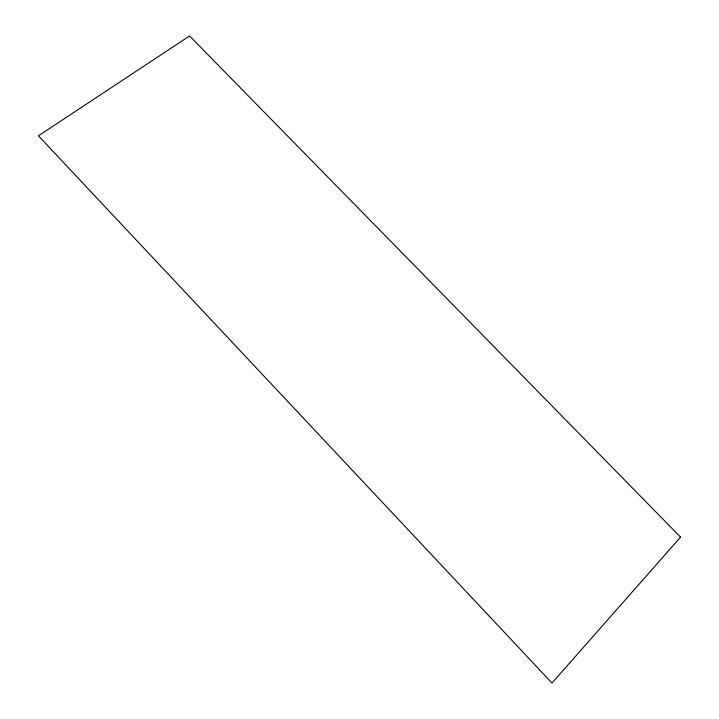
<?xml version="1.0" encoding="UTF-8"?>
<svg xmlns="http://www.w3.org/2000/svg" width="719" height="719" viewBox="0 0 719 719"><rect width="100%" height="100%" fill="white"/><g stroke="black" fill="none" stroke-linecap="round" stroke-linejoin="round"><path stroke-width="1.08" d="M680.551 537.12L551.994 683.05L38.449 135.801L189.564 35.95L680.551 537.12"/></g></svg>
